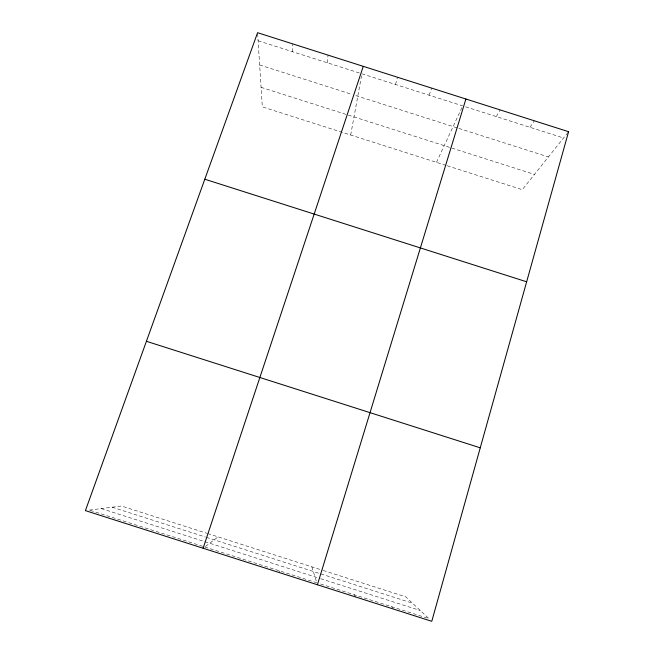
<?xml version="1.0" encoding="UTF-8"?>
<svg xmlns="http://www.w3.org/2000/svg" width="654" height="654" viewBox="0 0 654 654"><rect width="100%" height="100%" fill="white"/><g stroke="black" fill="none" stroke-linecap="round" stroke-linejoin="round"><path stroke-width="0.49" stroke-dasharray="3.27 2.45" d="M292.698 51.764L292.812 43.916M279.307 572.577L279.454 570.844M327.302 62.776L328.038 55.124M350.675 135.01L361.548 75.75M395.507 84.489L397.485 77.229M429.106 95.19L431.689 88.126M436.463 162.331L461.871 107.689M496.321 116.584L500.13 109.905M529.936 127.285L534.359 120.802M567.958 132.484L522.284 189.668L446.952 165.675M205.47 546.442L218.068 536.869M89.394 510.112L121.472 506.008L206.705 533.239M258.101 40.752L359.986 73.183M361.907 73.796L462.713 105.891M465.591 106.806L563.56 137.994M259.646 64.983L352.016 94.397M355.866 95.623L457.906 128.11M458.863 128.421L548.428 156.935M261.069 87.342L534.473 174.405M445.995 165.372L262.319 106.872L257.651 33.706M207.645 533.541L322.283 570.165M323.231 570.468L405.693 596.816L428.901 618.594L320.64 584.006M112.104 507.202L205.43 537.024M206.402 537.335L412.47 603.176M101.272 508.591L319.716 578.389M320.664 578.692L420.301 610.525M90.35 510.414L127.841 522.399M128.805 522.701L202.838 546.36M204.767 546.981L316.806 582.779M391.525 606.659L393.119 608.498M354.166 594.715L355.531 596.939M311.86 566.838L316.544 581.937"/><path stroke-width="0.98" d="M317.419 584.758L465.91 99.016M203.116 548.232L363.272 66.34M204.8 179.221L526.65 281.792M146.414 341.29L480.257 447.826M568.588 131.699L431.779 621.3L85.412 510.619L257.586 32.7L568.588 131.699"/></g></svg>
